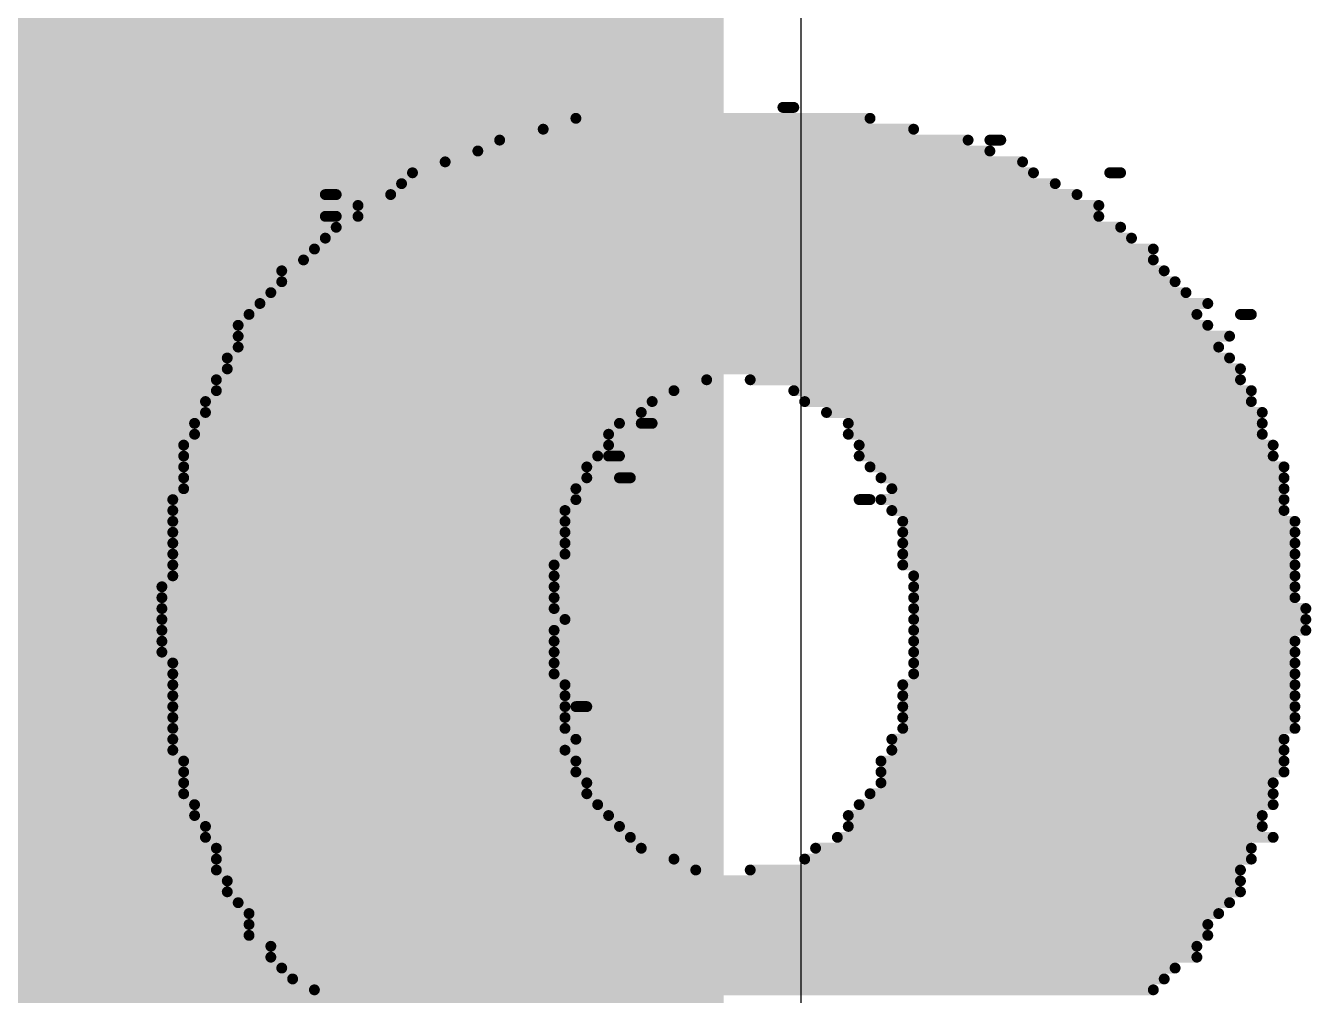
# Model space of a CAD drawing. Header units: inches. Extents: x -5 to 433, y -20 to 71.
# Drawn here: x 12.343 to 15.34, y 52.318 to 54.578 of the extents above; entities that cross this region are included whole.
import ezdxf

# ---------------------------------------------------------------- set-up
doc = ezdxf.new("R2010")
doc.units = ezdxf.units.IN
doc.layers.add('Bottom Overlay', color=54, linetype='Continuous')
doc.layers.add('Top Layer', color=1, linetype='Continuous')

msp = doc.modelspace()

# ---------------------------------------------------------------- hatches: boundary and pattern name
at = {"layer": 'Top Layer'}
msp.add_hatch(color=1, dxfattribs=at).paths.add_polyline_path([(8.89, -10.9982), (13.97, -10.9982), (13.97, 57.1754), (8.89, 57.1754)])

# ---------------------------------------------------------------- linework, layer by layer
at = {"layer": 'Bottom Overlay'}
for points in [[(14.1084, 54.3878, 0.0254, 0.0254, 0), (14.1338, 54.3878, 0.0254, 0.0254, 0)], [(13.6258, 54.3624, 0.0254, 0.0254, 0), (14.3116, 54.3624, 0.0254, 0.0254, 0)], [(13.5496, 54.337, 0.0254, 0.0254, 0), (14.4132, 54.337, 0.0254, 0.0254, 0)], [(13.448, 54.3116, 0.0254, 0.0254, 0), (14.5402, 54.3116, 0.0254, 0.0254, 0)], [(14.591, 54.3116, 0.0254, 0.0254, 0), (14.6164, 54.3116, 0.0254, 0.0254, 0)], [(13.3972, 54.2862, 0.0254, 0.0254, 0), (14.591, 54.2862, 0.0254, 0.0254, 0)], [(13.321, 54.2608, 0.0254, 0.0254, 0), (14.6672, 54.2608, 0.0254, 0.0254, 0)], [(13.2194, 54.21, 0.0254, 0.0254, 0), (14.7434, 54.21, 0.0254, 0.0254, 0)], [(13.2448, 54.2354, 0.0254, 0.0254, 0), (14.6926, 54.2354, 0.0254, 0.0254, 0)], [(14.8704, 54.2354, 0.0254, 0.0254, 0), (14.8958, 54.2354, 0.0254, 0.0254, 0)], [(13.0416, 54.1846, 0.0254, 0.0254, 0), (13.067, 54.1846, 0.0254, 0.0254, 0)], [(13.194, 54.1846, 0.0254, 0.0254, 0), (14.7942, 54.1846, 0.0254, 0.0254, 0)], [(13.1178, 54.1592, 0.0254, 0.0254, 0), (14.845, 54.1592, 0.0254, 0.0254, 0)], [(13.0416, 54.1338, 0.0254, 0.0254, 0), (13.067, 54.1338, 0.0254, 0.0254, 0)], [(13.1178, 54.1338, 0.0254, 0.0254, 0), (14.845, 54.1338, 0.0254, 0.0254, 0)], [(13.067, 54.1084, 0.0254, 0.0254, 0), (14.8958, 54.1084, 0.0254, 0.0254, 0)], [(13.0162, 54.0576, 0.0254, 0.0254, 0), (14.972, 54.0576, 0.0254, 0.0254, 0)], [(13.0416, 54.083, 0.0254, 0.0254, 0), (14.9212, 54.083, 0.0254, 0.0254, 0)], [(12.9908, 54.0322, 0.0254, 0.0254, 0), (14.972, 54.0322, 0.0254, 0.0254, 0)], [(12.94, 54.0068, 0.0254, 0.0254, 0), (14.9974, 54.0068, 0.0254, 0.0254, 0)], [(12.94, 53.9814, 0.0254, 0.0254, 0), (15.0228, 53.9814, 0.0254, 0.0254, 0)], [(12.9146, 53.956, 0.0254, 0.0254, 0), (15.0482, 53.956, 0.0254, 0.0254, 0)], [(12.8892, 53.9306, 0.0254, 0.0254, 0), (15.099, 53.9306, 0.0254, 0.0254, 0)], [(12.8384, 53.8798, 0.0254, 0.0254, 0), (15.099, 53.8798, 0.0254, 0.0254, 0)], [(12.8638, 53.9052, 0.0254, 0.0254, 0), (15.0736, 53.9052, 0.0254, 0.0254, 0)], [(15.1752, 53.9052, 0.0254, 0.0254, 0), (15.2006, 53.9052, 0.0254, 0.0254, 0)], [(12.8384, 53.8544, 0.0254, 0.0254, 0), (15.1498, 53.8544, 0.0254, 0.0254, 0)], [(12.8384, 53.829, 0.0254, 0.0254, 0), (15.1244, 53.829, 0.0254, 0.0254, 0)], [(12.813, 53.8036, 0.0254, 0.0254, 0), (15.1498, 53.8036, 0.0254, 0.0254, 0)], [(12.813, 53.7782, 0.0254, 0.0254, 0), (15.1752, 53.7782, 0.0254, 0.0254, 0)], [(12.7876, 53.7528, 0.0254, 0.0254, 0), (13.9306, 53.7528, 0.0254, 0.0254, 0)], [(12.7876, 53.7274, 0.0254, 0.0254, 0), (13.8544, 53.7274, 0.0254, 0.0254, 0)], [(14.0322, 53.7528, 0.0254, 0.0254, 0), (15.1752, 53.7528, 0.0254, 0.0254, 0)], [(14.1338, 53.7274, 0.0254, 0.0254, 0), (15.2006, 53.7274, 0.0254, 0.0254, 0)], [(12.7622, 53.702, 0.0254, 0.0254, 0), (13.8036, 53.702, 0.0254, 0.0254, 0)], [(14.1592, 53.702, 0.0254, 0.0254, 0), (15.2006, 53.702, 0.0254, 0.0254, 0)], [(12.7622, 53.6766, 0.0254, 0.0254, 0), (13.7782, 53.6766, 0.0254, 0.0254, 0)], [(14.21, 53.6766, 0.0254, 0.0254, 0), (15.226, 53.6766, 0.0254, 0.0254, 0)], [(12.7368, 53.6512, 0.0254, 0.0254, 0), (13.7274, 53.6512, 0.0254, 0.0254, 0)], [(13.7782, 53.6512, 0.0254, 0.0254, 0), (13.8036, 53.6512, 0.0254, 0.0254, 0)], [(14.2608, 53.6512, 0.0254, 0.0254, 0), (15.226, 53.6512, 0.0254, 0.0254, 0)], [(12.7368, 53.6258, 0.0254, 0.0254, 0), (13.702, 53.6258, 0.0254, 0.0254, 0)], [(14.2608, 53.6258, 0.0254, 0.0254, 0), (15.226, 53.6258, 0.0254, 0.0254, 0)], [(12.7114, 53.6004, 0.0254, 0.0254, 0), (13.702, 53.6004, 0.0254, 0.0254, 0)], [(14.2862, 53.6004, 0.0254, 0.0254, 0), (15.2514, 53.6004, 0.0254, 0.0254, 0)], [(12.7114, 53.575, 0.0254, 0.0254, 0), (13.6766, 53.575, 0.0254, 0.0254, 0)], [(12.7114, 53.5496, 0.0254, 0.0254, 0), (13.6512, 53.5496, 0.0254, 0.0254, 0)], [(13.702, 53.575, 0.0254, 0.0254, 0), (13.7274, 53.575, 0.0254, 0.0254, 0)], [(14.2862, 53.575, 0.0254, 0.0254, 0), (15.2514, 53.575, 0.0254, 0.0254, 0)], [(14.3116, 53.5496, 0.0254, 0.0254, 0), (15.2768, 53.5496, 0.0254, 0.0254, 0)], [(12.7114, 53.5242, 0.0254, 0.0254, 0), (13.6512, 53.5242, 0.0254, 0.0254, 0)], [(13.7274, 53.5242, 0.0254, 0.0254, 0), (13.7528, 53.5242, 0.0254, 0.0254, 0)], [(14.337, 53.5242, 0.0254, 0.0254, 0), (15.2768, 53.5242, 0.0254, 0.0254, 0)], [(12.7114, 53.4988, 0.0254, 0.0254, 0), (13.6258, 53.4988, 0.0254, 0.0254, 0)], [(14.3624, 53.4988, 0.0254, 0.0254, 0), (15.2768, 53.4988, 0.0254, 0.0254, 0)], [(12.686, 53.4734, 0.0254, 0.0254, 0), (13.6258, 53.4734, 0.0254, 0.0254, 0)], [(14.2862, 53.4734, 0.0254, 0.0254, 0), (14.3116, 53.4734, 0.0254, 0.0254, 0)], [(14.337, 53.4734, 0.0254, 0.0254, 0), (15.2768, 53.4734, 0.0254, 0.0254, 0)], [(12.686, 53.448, 0.0254, 0.0254, 0), (13.6004, 53.448, 0.0254, 0.0254, 0)], [(14.3624, 53.448, 0.0254, 0.0254, 0), (15.2768, 53.448, 0.0254, 0.0254, 0)], [(12.686, 53.4226, 0.0254, 0.0254, 0), (13.6004, 53.4226, 0.0254, 0.0254, 0)], [(14.3878, 53.4226, 0.0254, 0.0254, 0), (15.3022, 53.4226, 0.0254, 0.0254, 0)], [(12.686, 53.3972, 0.0254, 0.0254, 0), (13.6004, 53.3972, 0.0254, 0.0254, 0)], [(12.686, 53.3718, 0.0254, 0.0254, 0), (13.6004, 53.3718, 0.0254, 0.0254, 0)], [(14.3878, 53.3972, 0.0254, 0.0254, 0), (15.3022, 53.3972, 0.0254, 0.0254, 0)], [(14.3878, 53.3718, 0.0254, 0.0254, 0), (15.3022, 53.3718, 0.0254, 0.0254, 0)], [(12.686, 53.3464, 0.0254, 0.0254, 0), (13.6004, 53.3464, 0.0254, 0.0254, 0)], [(14.3878, 53.3464, 0.0254, 0.0254, 0), (15.3022, 53.3464, 0.0254, 0.0254, 0)], [(12.686, 53.321, 0.0254, 0.0254, 0), (13.575, 53.321, 0.0254, 0.0254, 0)], [(14.3878, 53.321, 0.0254, 0.0254, 0), (15.3022, 53.321, 0.0254, 0.0254, 0)], [(12.686, 53.2956, 0.0254, 0.0254, 0), (13.575, 53.2956, 0.0254, 0.0254, 0)], [(14.4132, 53.2956, 0.0254, 0.0254, 0), (15.3022, 53.2956, 0.0254, 0.0254, 0)], [(12.6606, 53.2702, 0.0254, 0.0254, 0), (13.575, 53.2702, 0.0254, 0.0254, 0)], [(14.4132, 53.2702, 0.0254, 0.0254, 0), (15.3022, 53.2702, 0.0254, 0.0254, 0)], [(12.6606, 53.2448, 0.0254, 0.0254, 0), (13.575, 53.2448, 0.0254, 0.0254, 0)], [(12.6606, 53.2194, 0.0254, 0.0254, 0), (13.575, 53.2194, 0.0254, 0.0254, 0)], [(14.4132, 53.2448, 0.0254, 0.0254, 0), (15.3022, 53.2448, 0.0254, 0.0254, 0)], [(14.4132, 53.2194, 0.0254, 0.0254, 0), (15.3276, 53.2194, 0.0254, 0.0254, 0)], [(12.6606, 53.194, 0.0254, 0.0254, 0), (13.6004, 53.194, 0.0254, 0.0254, 0)], [(14.4132, 53.194, 0.0254, 0.0254, 0), (15.3276, 53.194, 0.0254, 0.0254, 0)], [(12.6606, 53.1686, 0.0254, 0.0254, 0), (13.575, 53.1686, 0.0254, 0.0254, 0)], [(14.4132, 53.1686, 0.0254, 0.0254, 0), (15.3276, 53.1686, 0.0254, 0.0254, 0)], [(12.6606, 53.1432, 0.0254, 0.0254, 0), (13.575, 53.1432, 0.0254, 0.0254, 0)], [(14.4132, 53.1432, 0.0254, 0.0254, 0), (15.3022, 53.1432, 0.0254, 0.0254, 0)], [(12.6606, 53.1178, 0.0254, 0.0254, 0), (13.575, 53.1178, 0.0254, 0.0254, 0)], [(14.4132, 53.1178, 0.0254, 0.0254, 0), (15.3022, 53.1178, 0.0254, 0.0254, 0)], [(12.686, 53.0924, 0.0254, 0.0254, 0), (13.575, 53.0924, 0.0254, 0.0254, 0)], [(14.4132, 53.0924, 0.0254, 0.0254, 0), (15.3022, 53.0924, 0.0254, 0.0254, 0)], [(12.686, 53.067, 0.0254, 0.0254, 0), (13.575, 53.067, 0.0254, 0.0254, 0)], [(12.686, 53.0416, 0.0254, 0.0254, 0), (13.6004, 53.0416, 0.0254, 0.0254, 0)], [(14.3878, 53.0416, 0.0254, 0.0254, 0), (15.3022, 53.0416, 0.0254, 0.0254, 0)], [(14.4132, 53.067, 0.0254, 0.0254, 0), (15.3022, 53.067, 0.0254, 0.0254, 0)], [(12.686, 53.0162, 0.0254, 0.0254, 0), (13.6004, 53.0162, 0.0254, 0.0254, 0)], [(14.3878, 53.0162, 0.0254, 0.0254, 0), (15.3022, 53.0162, 0.0254, 0.0254, 0)], [(12.686, 52.9908, 0.0254, 0.0254, 0), (13.6004, 52.9908, 0.0254, 0.0254, 0)], [(13.6258, 52.9908, 0.0254, 0.0254, 0), (13.6512, 52.9908, 0.0254, 0.0254, 0)], [(14.3878, 52.9908, 0.0254, 0.0254, 0), (15.3022, 52.9908, 0.0254, 0.0254, 0)], [(12.686, 52.9654, 0.0254, 0.0254, 0), (13.6004, 52.9654, 0.0254, 0.0254, 0)], [(14.3878, 52.9654, 0.0254, 0.0254, 0), (15.3022, 52.9654, 0.0254, 0.0254, 0)], [(12.686, 52.94, 0.0254, 0.0254, 0), (13.6004, 52.94, 0.0254, 0.0254, 0)], [(14.3878, 52.94, 0.0254, 0.0254, 0), (15.3022, 52.94, 0.0254, 0.0254, 0)], [(12.686, 52.9146, 0.0254, 0.0254, 0), (13.6258, 52.9146, 0.0254, 0.0254, 0)], [(12.686, 52.8892, 0.0254, 0.0254, 0), (13.6004, 52.8892, 0.0254, 0.0254, 0)], [(14.3624, 52.9146, 0.0254, 0.0254, 0), (15.2768, 52.9146, 0.0254, 0.0254, 0)], [(14.3624, 52.8892, 0.0254, 0.0254, 0), (15.2768, 52.8892, 0.0254, 0.0254, 0)], [(12.7114, 52.8638, 0.0254, 0.0254, 0), (13.6258, 52.8638, 0.0254, 0.0254, 0)], [(14.337, 52.8638, 0.0254, 0.0254, 0), (15.2768, 52.8638, 0.0254, 0.0254, 0)], [(12.7114, 52.8384, 0.0254, 0.0254, 0), (13.6258, 52.8384, 0.0254, 0.0254, 0)], [(14.337, 52.8384, 0.0254, 0.0254, 0), (15.2768, 52.8384, 0.0254, 0.0254, 0)], [(12.7114, 52.813, 0.0254, 0.0254, 0), (13.6512, 52.813, 0.0254, 0.0254, 0)], [(14.337, 52.813, 0.0254, 0.0254, 0), (15.2514, 52.813, 0.0254, 0.0254, 0)], [(12.7114, 52.7876, 0.0254, 0.0254, 0), (13.6512, 52.7876, 0.0254, 0.0254, 0)], [(14.3116, 52.7876, 0.0254, 0.0254, 0), (15.2514, 52.7876, 0.0254, 0.0254, 0)], [(12.7368, 52.7622, 0.0254, 0.0254, 0), (13.6766, 52.7622, 0.0254, 0.0254, 0)], [(14.2862, 52.7622, 0.0254, 0.0254, 0), (15.2514, 52.7622, 0.0254, 0.0254, 0)], [(12.7368, 52.7368, 0.0254, 0.0254, 0), (13.702, 52.7368, 0.0254, 0.0254, 0)], [(12.7622, 52.7114, 0.0254, 0.0254, 0), (13.7274, 52.7114, 0.0254, 0.0254, 0)], [(14.2608, 52.7368, 0.0254, 0.0254, 0), (15.226, 52.7368, 0.0254, 0.0254, 0)], [(14.2608, 52.7114, 0.0254, 0.0254, 0), (15.226, 52.7114, 0.0254, 0.0254, 0)], [(12.7622, 52.686, 0.0254, 0.0254, 0), (13.7528, 52.686, 0.0254, 0.0254, 0)], [(14.2354, 52.686, 0.0254, 0.0254, 0), (15.2514, 52.686, 0.0254, 0.0254, 0)], [(12.7876, 52.6606, 0.0254, 0.0254, 0), (13.7782, 52.6606, 0.0254, 0.0254, 0)], [(14.1846, 52.6606, 0.0254, 0.0254, 0), (15.2006, 52.6606, 0.0254, 0.0254, 0)], [(12.7876, 52.6352, 0.0254, 0.0254, 0), (13.8544, 52.6352, 0.0254, 0.0254, 0)], [(14.1592, 52.6352, 0.0254, 0.0254, 0), (15.2006, 52.6352, 0.0254, 0.0254, 0)], [(12.7876, 52.6098, 0.0254, 0.0254, 0), (13.9052, 52.6098, 0.0254, 0.0254, 0)], [(14.0322, 52.6098, 0.0254, 0.0254, 0), (15.1752, 52.6098, 0.0254, 0.0254, 0)], [(12.813, 52.5844, 0.0254, 0.0254, 0), (15.1752, 52.5844, 0.0254, 0.0254, 0)], [(12.813, 52.559, 0.0254, 0.0254, 0), (15.1752, 52.559, 0.0254, 0.0254, 0)], [(12.8384, 52.5336, 0.0254, 0.0254, 0), (15.1498, 52.5336, 0.0254, 0.0254, 0)], [(12.8638, 52.5082, 0.0254, 0.0254, 0), (15.1244, 52.5082, 0.0254, 0.0254, 0)], [(12.8638, 52.4828, 0.0254, 0.0254, 0), (15.099, 52.4828, 0.0254, 0.0254, 0)], [(12.8638, 52.4574, 0.0254, 0.0254, 0), (15.099, 52.4574, 0.0254, 0.0254, 0)], [(12.9146, 52.432, 0.0254, 0.0254, 0), (15.0736, 52.432, 0.0254, 0.0254, 0)], [(12.9146, 52.4066, 0.0254, 0.0254, 0), (15.0736, 52.4066, 0.0254, 0.0254, 0)], [(12.94, 52.3812, 0.0254, 0.0254, 0), (15.0228, 52.3812, 0.0254, 0.0254, 0)], [(12.9654, 52.3558, 0.0254, 0.0254, 0), (14.9974, 52.3558, 0.0254, 0.0254, 0)], [(13.0162, 52.3304, 0.0254, 0.0254, 0), (14.972, 52.3304, 0.0254, 0.0254, 0)]]:
    msp.add_lwpolyline(points, format="xyseb", dxfattribs=at)
for points in [[(14.1021, 54.3878, 0.0127, 0.0127, 1), (14.1148, 54.3878, 0.0127, 0.0127, 1)], [(14.1275, 54.3878, 0.0127, 0.0127, 1), (14.1402, 54.3878, 0.0127, 0.0127, 1)], [(13.6195, 54.3624, 0.0127, 0.0127, 1), (13.6322, 54.3624, 0.0127, 0.0127, 1)], [(14.3053, 54.3624, 0.0127, 0.0127, 1), (14.318, 54.3624, 0.0127, 0.0127, 1)], [(13.5433, 54.337, 0.0127, 0.0127, 1), (13.556, 54.337, 0.0127, 0.0127, 1)], [(14.4069, 54.337, 0.0127, 0.0127, 1), (14.4196, 54.337, 0.0127, 0.0127, 1)], [(13.4417, 54.3116, 0.0127, 0.0127, 1), (13.4544, 54.3116, 0.0127, 0.0127, 1)], [(14.5339, 54.3116, 0.0127, 0.0127, 1), (14.5466, 54.3116, 0.0127, 0.0127, 1)], [(14.5847, 54.3116, 0.0127, 0.0127, 1), (14.5974, 54.3116, 0.0127, 0.0127, 1)], [(14.6101, 54.3116, 0.0127, 0.0127, 1), (14.6228, 54.3116, 0.0127, 0.0127, 1)], [(13.3909, 54.2862, 0.0127, 0.0127, 1), (13.4036, 54.2862, 0.0127, 0.0127, 1)], [(14.5847, 54.2862, 0.0127, 0.0127, 1), (14.5974, 54.2862, 0.0127, 0.0127, 1)], [(13.3147, 54.2608, 0.0127, 0.0127, 1), (13.3274, 54.2608, 0.0127, 0.0127, 1)], [(14.6609, 54.2608, 0.0127, 0.0127, 1), (14.6736, 54.2608, 0.0127, 0.0127, 1)], [(13.2131, 54.21, 0.0127, 0.0127, 1), (13.2258, 54.21, 0.0127, 0.0127, 1)], [(13.2385, 54.2354, 0.0127, 0.0127, 1), (13.2512, 54.2354, 0.0127, 0.0127, 1)], [(14.6863, 54.2354, 0.0127, 0.0127, 1), (14.699, 54.2354, 0.0127, 0.0127, 1)], [(14.7371, 54.21, 0.0127, 0.0127, 1), (14.7498, 54.21, 0.0127, 0.0127, 1)], [(14.8641, 54.2354, 0.0127, 0.0127, 1), (14.8768, 54.2354, 0.0127, 0.0127, 1)], [(14.8895, 54.2354, 0.0127, 0.0127, 1), (14.9022, 54.2354, 0.0127, 0.0127, 1)], [(13.0353, 54.1846, 0.0127, 0.0127, 1), (13.048, 54.1846, 0.0127, 0.0127, 1)], [(13.0607, 54.1846, 0.0127, 0.0127, 1), (13.0734, 54.1846, 0.0127, 0.0127, 1)], [(13.1877, 54.1846, 0.0127, 0.0127, 1), (13.2004, 54.1846, 0.0127, 0.0127, 1)], [(14.7879, 54.1846, 0.0127, 0.0127, 1), (14.8006, 54.1846, 0.0127, 0.0127, 1)], [(13.1115, 54.1592, 0.0127, 0.0127, 1), (13.1242, 54.1592, 0.0127, 0.0127, 1)], [(14.8387, 54.1592, 0.0127, 0.0127, 1), (14.8514, 54.1592, 0.0127, 0.0127, 1)], [(13.0353, 54.1338, 0.0127, 0.0127, 1), (13.048, 54.1338, 0.0127, 0.0127, 1)], [(13.0607, 54.1338, 0.0127, 0.0127, 1), (13.0734, 54.1338, 0.0127, 0.0127, 1)], [(13.1115, 54.1338, 0.0127, 0.0127, 1), (13.1242, 54.1338, 0.0127, 0.0127, 1)], [(14.8387, 54.1338, 0.0127, 0.0127, 1), (14.8514, 54.1338, 0.0127, 0.0127, 1)], [(13.0607, 54.1084, 0.0127, 0.0127, 1), (13.0734, 54.1084, 0.0127, 0.0127, 1)], [(14.8895, 54.1084, 0.0127, 0.0127, 1), (14.9022, 54.1084, 0.0127, 0.0127, 1)], [(13.0099, 54.0576, 0.0127, 0.0127, 1), (13.0226, 54.0576, 0.0127, 0.0127, 1)], [(13.0353, 54.083, 0.0127, 0.0127, 1), (13.048, 54.083, 0.0127, 0.0127, 1)], [(14.9149, 54.083, 0.0127, 0.0127, 1), (14.9276, 54.083, 0.0127, 0.0127, 1)], [(14.9657, 54.0576, 0.0127, 0.0127, 1), (14.9784, 54.0576, 0.0127, 0.0127, 1)], [(12.9845, 54.0322, 0.0127, 0.0127, 1), (12.9972, 54.0322, 0.0127, 0.0127, 1)], [(14.9657, 54.0322, 0.0127, 0.0127, 1), (14.9784, 54.0322, 0.0127, 0.0127, 1)], [(12.9337, 54.0068, 0.0127, 0.0127, 1), (12.9464, 54.0068, 0.0127, 0.0127, 1)], [(14.9911, 54.0068, 0.0127, 0.0127, 1), (15.0038, 54.0068, 0.0127, 0.0127, 1)], [(12.9337, 53.9814, 0.0127, 0.0127, 1), (12.9464, 53.9814, 0.0127, 0.0127, 1)], [(15.0165, 53.9814, 0.0127, 0.0127, 1), (15.0292, 53.9814, 0.0127, 0.0127, 1)], [(12.9083, 53.956, 0.0127, 0.0127, 1), (12.921, 53.956, 0.0127, 0.0127, 1)], [(15.0419, 53.956, 0.0127, 0.0127, 1), (15.0546, 53.956, 0.0127, 0.0127, 1)], [(12.8829, 53.9306, 0.0127, 0.0127, 1), (12.8956, 53.9306, 0.0127, 0.0127, 1)], [(15.0927, 53.9306, 0.0127, 0.0127, 1), (15.1054, 53.9306, 0.0127, 0.0127, 1)], [(12.8321, 53.8798, 0.0127, 0.0127, 1), (12.8448, 53.8798, 0.0127, 0.0127, 1)], [(12.8575, 53.9052, 0.0127, 0.0127, 1), (12.8702, 53.9052, 0.0127, 0.0127, 1)], [(15.0673, 53.9052, 0.0127, 0.0127, 1), (15.08, 53.9052, 0.0127, 0.0127, 1)], [(15.0927, 53.8798, 0.0127, 0.0127, 1), (15.1054, 53.8798, 0.0127, 0.0127, 1)], [(15.1689, 53.9052, 0.0127, 0.0127, 1), (15.1816, 53.9052, 0.0127, 0.0127, 1)], [(15.1943, 53.9052, 0.0127, 0.0127, 1), (15.207, 53.9052, 0.0127, 0.0127, 1)], [(12.8321, 53.8544, 0.0127, 0.0127, 1), (12.8448, 53.8544, 0.0127, 0.0127, 1)], [(15.1435, 53.8544, 0.0127, 0.0127, 1), (15.1562, 53.8544, 0.0127, 0.0127, 1)], [(12.8321, 53.829, 0.0127, 0.0127, 1), (12.8448, 53.829, 0.0127, 0.0127, 1)], [(15.1181, 53.829, 0.0127, 0.0127, 1), (15.1308, 53.829, 0.0127, 0.0127, 1)], [(12.8067, 53.8036, 0.0127, 0.0127, 1), (12.8194, 53.8036, 0.0127, 0.0127, 1)], [(15.1435, 53.8036, 0.0127, 0.0127, 1), (15.1562, 53.8036, 0.0127, 0.0127, 1)], [(12.8067, 53.7782, 0.0127, 0.0127, 1), (12.8194, 53.7782, 0.0127, 0.0127, 1)], [(15.1689, 53.7782, 0.0127, 0.0127, 1), (15.1816, 53.7782, 0.0127, 0.0127, 1)], [(12.7813, 53.7528, 0.0127, 0.0127, 1), (12.794, 53.7528, 0.0127, 0.0127, 1)], [(12.7813, 53.7274, 0.0127, 0.0127, 1), (12.794, 53.7274, 0.0127, 0.0127, 1)], [(13.8481, 53.7274, 0.0127, 0.0127, 1), (13.8608, 53.7274, 0.0127, 0.0127, 1)], [(13.9243, 53.7528, 0.0127, 0.0127, 1), (13.937, 53.7528, 0.0127, 0.0127, 1)], [(14.0259, 53.7528, 0.0127, 0.0127, 1), (14.0386, 53.7528, 0.0127, 0.0127, 1)], [(14.1275, 53.7274, 0.0127, 0.0127, 1), (14.1402, 53.7274, 0.0127, 0.0127, 1)], [(15.1689, 53.7528, 0.0127, 0.0127, 1), (15.1816, 53.7528, 0.0127, 0.0127, 1)], [(15.1943, 53.7274, 0.0127, 0.0127, 1), (15.207, 53.7274, 0.0127, 0.0127, 1)], [(12.7559, 53.702, 0.0127, 0.0127, 1), (12.7686, 53.702, 0.0127, 0.0127, 1)], [(13.7973, 53.702, 0.0127, 0.0127, 1), (13.81, 53.702, 0.0127, 0.0127, 1)], [(14.1529, 53.702, 0.0127, 0.0127, 1), (14.1656, 53.702, 0.0127, 0.0127, 1)], [(15.1943, 53.702, 0.0127, 0.0127, 1), (15.207, 53.702, 0.0127, 0.0127, 1)], [(12.7559, 53.6766, 0.0127, 0.0127, 1), (12.7686, 53.6766, 0.0127, 0.0127, 1)], [(13.7719, 53.6766, 0.0127, 0.0127, 1), (13.7846, 53.6766, 0.0127, 0.0127, 1)], [(14.2037, 53.6766, 0.0127, 0.0127, 1), (14.2164, 53.6766, 0.0127, 0.0127, 1)], [(15.2197, 53.6766, 0.0127, 0.0127, 1), (15.2324, 53.6766, 0.0127, 0.0127, 1)], [(12.7305, 53.6512, 0.0127, 0.0127, 1), (12.7432, 53.6512, 0.0127, 0.0127, 1)], [(13.7211, 53.6512, 0.0127, 0.0127, 1), (13.7338, 53.6512, 0.0127, 0.0127, 1)], [(13.7719, 53.6512, 0.0127, 0.0127, 1), (13.7846, 53.6512, 0.0127, 0.0127, 1)], [(13.7973, 53.6512, 0.0127, 0.0127, 1), (13.81, 53.6512, 0.0127, 0.0127, 1)], [(14.2545, 53.6512, 0.0127, 0.0127, 1), (14.2672, 53.6512, 0.0127, 0.0127, 1)], [(15.2197, 53.6512, 0.0127, 0.0127, 1), (15.2324, 53.6512, 0.0127, 0.0127, 1)], [(12.7305, 53.6258, 0.0127, 0.0127, 1), (12.7432, 53.6258, 0.0127, 0.0127, 1)], [(13.6957, 53.6258, 0.0127, 0.0127, 1), (13.7084, 53.6258, 0.0127, 0.0127, 1)], [(14.2545, 53.6258, 0.0127, 0.0127, 1), (14.2672, 53.6258, 0.0127, 0.0127, 1)], [(15.2197, 53.6258, 0.0127, 0.0127, 1), (15.2324, 53.6258, 0.0127, 0.0127, 1)], [(12.7051, 53.6004, 0.0127, 0.0127, 1), (12.7178, 53.6004, 0.0127, 0.0127, 1)], [(13.6957, 53.6004, 0.0127, 0.0127, 1), (13.7084, 53.6004, 0.0127, 0.0127, 1)], [(14.2799, 53.6004, 0.0127, 0.0127, 1), (14.2926, 53.6004, 0.0127, 0.0127, 1)], [(15.2451, 53.6004, 0.0127, 0.0127, 1), (15.2578, 53.6004, 0.0127, 0.0127, 1)], [(12.7051, 53.575, 0.0127, 0.0127, 1), (12.7178, 53.575, 0.0127, 0.0127, 1)], [(12.7051, 53.5496, 0.0127, 0.0127, 1), (12.7178, 53.5496, 0.0127, 0.0127, 1)], [(13.6449, 53.5496, 0.0127, 0.0127, 1), (13.6576, 53.5496, 0.0127, 0.0127, 1)], [(13.6703, 53.575, 0.0127, 0.0127, 1), (13.683, 53.575, 0.0127, 0.0127, 1)], [(13.6957, 53.575, 0.0127, 0.0127, 1), (13.7084, 53.575, 0.0127, 0.0127, 1)], [(13.7211, 53.575, 0.0127, 0.0127, 1), (13.7338, 53.575, 0.0127, 0.0127, 1)], [(14.2799, 53.575, 0.0127, 0.0127, 1), (14.2926, 53.575, 0.0127, 0.0127, 1)], [(14.3053, 53.5496, 0.0127, 0.0127, 1), (14.318, 53.5496, 0.0127, 0.0127, 1)], [(15.2451, 53.575, 0.0127, 0.0127, 1), (15.2578, 53.575, 0.0127, 0.0127, 1)], [(15.2705, 53.5496, 0.0127, 0.0127, 1), (15.2832, 53.5496, 0.0127, 0.0127, 1)], [(12.7051, 53.5242, 0.0127, 0.0127, 1), (12.7178, 53.5242, 0.0127, 0.0127, 1)], [(13.6449, 53.5242, 0.0127, 0.0127, 1), (13.6576, 53.5242, 0.0127, 0.0127, 1)], [(13.7211, 53.5242, 0.0127, 0.0127, 1), (13.7338, 53.5242, 0.0127, 0.0127, 1)], [(13.7465, 53.5242, 0.0127, 0.0127, 1), (13.7592, 53.5242, 0.0127, 0.0127, 1)], [(14.3307, 53.5242, 0.0127, 0.0127, 1), (14.3434, 53.5242, 0.0127, 0.0127, 1)], [(15.2705, 53.5242, 0.0127, 0.0127, 1), (15.2832, 53.5242, 0.0127, 0.0127, 1)], [(12.7051, 53.4988, 0.0127, 0.0127, 1), (12.7178, 53.4988, 0.0127, 0.0127, 1)], [(13.6195, 53.4988, 0.0127, 0.0127, 1), (13.6322, 53.4988, 0.0127, 0.0127, 1)], [(14.3561, 53.4988, 0.0127, 0.0127, 1), (14.3688, 53.4988, 0.0127, 0.0127, 1)], [(15.2705, 53.4988, 0.0127, 0.0127, 1), (15.2832, 53.4988, 0.0127, 0.0127, 1)], [(12.6797, 53.4734, 0.0127, 0.0127, 1), (12.6924, 53.4734, 0.0127, 0.0127, 1)], [(13.6195, 53.4734, 0.0127, 0.0127, 1), (13.6322, 53.4734, 0.0127, 0.0127, 1)], [(14.2799, 53.4734, 0.0127, 0.0127, 1), (14.2926, 53.4734, 0.0127, 0.0127, 1)], [(14.3053, 53.4734, 0.0127, 0.0127, 1), (14.318, 53.4734, 0.0127, 0.0127, 1)], [(14.3307, 53.4734, 0.0127, 0.0127, 1), (14.3434, 53.4734, 0.0127, 0.0127, 1)], [(15.2705, 53.4734, 0.0127, 0.0127, 1), (15.2832, 53.4734, 0.0127, 0.0127, 1)], [(12.6797, 53.448, 0.0127, 0.0127, 1), (12.6924, 53.448, 0.0127, 0.0127, 1)], [(13.5941, 53.448, 0.0127, 0.0127, 1), (13.6068, 53.448, 0.0127, 0.0127, 1)], [(14.3561, 53.448, 0.0127, 0.0127, 1), (14.3688, 53.448, 0.0127, 0.0127, 1)], [(15.2705, 53.448, 0.0127, 0.0127, 1), (15.2832, 53.448, 0.0127, 0.0127, 1)], [(12.6797, 53.4226, 0.0127, 0.0127, 1), (12.6924, 53.4226, 0.0127, 0.0127, 1)], [(13.5941, 53.4226, 0.0127, 0.0127, 1), (13.6068, 53.4226, 0.0127, 0.0127, 1)], [(14.3815, 53.4226, 0.0127, 0.0127, 1), (14.3942, 53.4226, 0.0127, 0.0127, 1)], [(15.2959, 53.4226, 0.0127, 0.0127, 1), (15.3086, 53.4226, 0.0127, 0.0127, 1)], [(12.6797, 53.3972, 0.0127, 0.0127, 1), (12.6924, 53.3972, 0.0127, 0.0127, 1)], [(12.6797, 53.3718, 0.0127, 0.0127, 1), (12.6924, 53.3718, 0.0127, 0.0127, 1)], [(13.5941, 53.3972, 0.0127, 0.0127, 1), (13.6068, 53.3972, 0.0127, 0.0127, 1)], [(13.5941, 53.3718, 0.0127, 0.0127, 1), (13.6068, 53.3718, 0.0127, 0.0127, 1)], [(14.3815, 53.3972, 0.0127, 0.0127, 1), (14.3942, 53.3972, 0.0127, 0.0127, 1)], [(14.3815, 53.3718, 0.0127, 0.0127, 1), (14.3942, 53.3718, 0.0127, 0.0127, 1)], [(15.2959, 53.3972, 0.0127, 0.0127, 1), (15.3086, 53.3972, 0.0127, 0.0127, 1)], [(15.2959, 53.3718, 0.0127, 0.0127, 1), (15.3086, 53.3718, 0.0127, 0.0127, 1)], [(12.6797, 53.3464, 0.0127, 0.0127, 1), (12.6924, 53.3464, 0.0127, 0.0127, 1)], [(13.5941, 53.3464, 0.0127, 0.0127, 1), (13.6068, 53.3464, 0.0127, 0.0127, 1)], [(14.3815, 53.3464, 0.0127, 0.0127, 1), (14.3942, 53.3464, 0.0127, 0.0127, 1)], [(15.2959, 53.3464, 0.0127, 0.0127, 1), (15.3086, 53.3464, 0.0127, 0.0127, 1)], [(12.6797, 53.321, 0.0127, 0.0127, 1), (12.6924, 53.321, 0.0127, 0.0127, 1)], [(13.5687, 53.321, 0.0127, 0.0127, 1), (13.5814, 53.321, 0.0127, 0.0127, 1)], [(14.3815, 53.321, 0.0127, 0.0127, 1), (14.3942, 53.321, 0.0127, 0.0127, 1)], [(15.2959, 53.321, 0.0127, 0.0127, 1), (15.3086, 53.321, 0.0127, 0.0127, 1)], [(12.6797, 53.2956, 0.0127, 0.0127, 1), (12.6924, 53.2956, 0.0127, 0.0127, 1)], [(13.5687, 53.2956, 0.0127, 0.0127, 1), (13.5814, 53.2956, 0.0127, 0.0127, 1)], [(14.4069, 53.2956, 0.0127, 0.0127, 1), (14.4196, 53.2956, 0.0127, 0.0127, 1)], [(15.2959, 53.2956, 0.0127, 0.0127, 1), (15.3086, 53.2956, 0.0127, 0.0127, 1)], [(12.6543, 53.2702, 0.0127, 0.0127, 1), (12.667, 53.2702, 0.0127, 0.0127, 1)], [(13.5687, 53.2702, 0.0127, 0.0127, 1), (13.5814, 53.2702, 0.0127, 0.0127, 1)], [(14.4069, 53.2702, 0.0127, 0.0127, 1), (14.4196, 53.2702, 0.0127, 0.0127, 1)], [(15.2959, 53.2702, 0.0127, 0.0127, 1), (15.3086, 53.2702, 0.0127, 0.0127, 1)], [(12.6543, 53.2448, 0.0127, 0.0127, 1), (12.667, 53.2448, 0.0127, 0.0127, 1)], [(12.6543, 53.2194, 0.0127, 0.0127, 1), (12.667, 53.2194, 0.0127, 0.0127, 1)], [(13.5687, 53.2448, 0.0127, 0.0127, 1), (13.5814, 53.2448, 0.0127, 0.0127, 1)], [(13.5687, 53.2194, 0.0127, 0.0127, 1), (13.5814, 53.2194, 0.0127, 0.0127, 1)], [(14.4069, 53.2448, 0.0127, 0.0127, 1), (14.4196, 53.2448, 0.0127, 0.0127, 1)], [(14.4069, 53.2194, 0.0127, 0.0127, 1), (14.4196, 53.2194, 0.0127, 0.0127, 1)], [(15.2959, 53.2448, 0.0127, 0.0127, 1), (15.3086, 53.2448, 0.0127, 0.0127, 1)], [(15.3213, 53.2194, 0.0127, 0.0127, 1), (15.334, 53.2194, 0.0127, 0.0127, 1)], [(12.6543, 53.194, 0.0127, 0.0127, 1), (12.667, 53.194, 0.0127, 0.0127, 1)], [(13.5941, 53.194, 0.0127, 0.0127, 1), (13.6068, 53.194, 0.0127, 0.0127, 1)], [(14.4069, 53.194, 0.0127, 0.0127, 1), (14.4196, 53.194, 0.0127, 0.0127, 1)], [(15.3213, 53.194, 0.0127, 0.0127, 1), (15.334, 53.194, 0.0127, 0.0127, 1)], [(12.6543, 53.1686, 0.0127, 0.0127, 1), (12.667, 53.1686, 0.0127, 0.0127, 1)], [(13.5687, 53.1686, 0.0127, 0.0127, 1), (13.5814, 53.1686, 0.0127, 0.0127, 1)], [(14.4069, 53.1686, 0.0127, 0.0127, 1), (14.4196, 53.1686, 0.0127, 0.0127, 1)], [(15.3213, 53.1686, 0.0127, 0.0127, 1), (15.334, 53.1686, 0.0127, 0.0127, 1)], [(12.6543, 53.1432, 0.0127, 0.0127, 1), (12.667, 53.1432, 0.0127, 0.0127, 1)], [(13.5687, 53.1432, 0.0127, 0.0127, 1), (13.5814, 53.1432, 0.0127, 0.0127, 1)], [(14.4069, 53.1432, 0.0127, 0.0127, 1), (14.4196, 53.1432, 0.0127, 0.0127, 1)], [(15.2959, 53.1432, 0.0127, 0.0127, 1), (15.3086, 53.1432, 0.0127, 0.0127, 1)], [(12.6543, 53.1178, 0.0127, 0.0127, 1), (12.667, 53.1178, 0.0127, 0.0127, 1)], [(13.5687, 53.1178, 0.0127, 0.0127, 1), (13.5814, 53.1178, 0.0127, 0.0127, 1)], [(14.4069, 53.1178, 0.0127, 0.0127, 1), (14.4196, 53.1178, 0.0127, 0.0127, 1)], [(15.2959, 53.1178, 0.0127, 0.0127, 1), (15.3086, 53.1178, 0.0127, 0.0127, 1)], [(12.6797, 53.0924, 0.0127, 0.0127, 1), (12.6924, 53.0924, 0.0127, 0.0127, 1)], [(13.5687, 53.0924, 0.0127, 0.0127, 1), (13.5814, 53.0924, 0.0127, 0.0127, 1)], [(14.4069, 53.0924, 0.0127, 0.0127, 1), (14.4196, 53.0924, 0.0127, 0.0127, 1)], [(15.2959, 53.0924, 0.0127, 0.0127, 1), (15.3086, 53.0924, 0.0127, 0.0127, 1)], [(12.6797, 53.067, 0.0127, 0.0127, 1), (12.6924, 53.067, 0.0127, 0.0127, 1)], [(12.6797, 53.0416, 0.0127, 0.0127, 1), (12.6924, 53.0416, 0.0127, 0.0127, 1)], [(13.5687, 53.067, 0.0127, 0.0127, 1), (13.5814, 53.067, 0.0127, 0.0127, 1)], [(13.5941, 53.0416, 0.0127, 0.0127, 1), (13.6068, 53.0416, 0.0127, 0.0127, 1)], [(14.3815, 53.0416, 0.0127, 0.0127, 1), (14.3942, 53.0416, 0.0127, 0.0127, 1)], [(14.4069, 53.067, 0.0127, 0.0127, 1), (14.4196, 53.067, 0.0127, 0.0127, 1)], [(15.2959, 53.067, 0.0127, 0.0127, 1), (15.3086, 53.067, 0.0127, 0.0127, 1)], [(15.2959, 53.0416, 0.0127, 0.0127, 1), (15.3086, 53.0416, 0.0127, 0.0127, 1)], [(12.6797, 53.0162, 0.0127, 0.0127, 1), (12.6924, 53.0162, 0.0127, 0.0127, 1)], [(13.5941, 53.0162, 0.0127, 0.0127, 1), (13.6068, 53.0162, 0.0127, 0.0127, 1)], [(14.3815, 53.0162, 0.0127, 0.0127, 1), (14.3942, 53.0162, 0.0127, 0.0127, 1)], [(15.2959, 53.0162, 0.0127, 0.0127, 1), (15.3086, 53.0162, 0.0127, 0.0127, 1)], [(12.6797, 52.9908, 0.0127, 0.0127, 1), (12.6924, 52.9908, 0.0127, 0.0127, 1)], [(13.5941, 52.9908, 0.0127, 0.0127, 1), (13.6068, 52.9908, 0.0127, 0.0127, 1)], [(13.6195, 52.9908, 0.0127, 0.0127, 1), (13.6322, 52.9908, 0.0127, 0.0127, 1)], [(13.6449, 52.9908, 0.0127, 0.0127, 1), (13.6576, 52.9908, 0.0127, 0.0127, 1)], [(14.3815, 52.9908, 0.0127, 0.0127, 1), (14.3942, 52.9908, 0.0127, 0.0127, 1)], [(15.2959, 52.9908, 0.0127, 0.0127, 1), (15.3086, 52.9908, 0.0127, 0.0127, 1)], [(12.6797, 52.9654, 0.0127, 0.0127, 1), (12.6924, 52.9654, 0.0127, 0.0127, 1)], [(13.5941, 52.9654, 0.0127, 0.0127, 1), (13.6068, 52.9654, 0.0127, 0.0127, 1)], [(14.3815, 52.9654, 0.0127, 0.0127, 1), (14.3942, 52.9654, 0.0127, 0.0127, 1)], [(15.2959, 52.9654, 0.0127, 0.0127, 1), (15.3086, 52.9654, 0.0127, 0.0127, 1)], [(12.6797, 52.94, 0.0127, 0.0127, 1), (12.6924, 52.94, 0.0127, 0.0127, 1)], [(13.5941, 52.94, 0.0127, 0.0127, 1), (13.6068, 52.94, 0.0127, 0.0127, 1)], [(14.3815, 52.94, 0.0127, 0.0127, 1), (14.3942, 52.94, 0.0127, 0.0127, 1)], [(15.2959, 52.94, 0.0127, 0.0127, 1), (15.3086, 52.94, 0.0127, 0.0127, 1)], [(12.6797, 52.9146, 0.0127, 0.0127, 1), (12.6924, 52.9146, 0.0127, 0.0127, 1)], [(12.6797, 52.8892, 0.0127, 0.0127, 1), (12.6924, 52.8892, 0.0127, 0.0127, 1)], [(13.5941, 52.8892, 0.0127, 0.0127, 1), (13.6068, 52.8892, 0.0127, 0.0127, 1)], [(13.6195, 52.9146, 0.0127, 0.0127, 1), (13.6322, 52.9146, 0.0127, 0.0127, 1)], [(14.3561, 52.9146, 0.0127, 0.0127, 1), (14.3688, 52.9146, 0.0127, 0.0127, 1)], [(14.3561, 52.8892, 0.0127, 0.0127, 1), (14.3688, 52.8892, 0.0127, 0.0127, 1)], [(15.2705, 52.9146, 0.0127, 0.0127, 1), (15.2832, 52.9146, 0.0127, 0.0127, 1)], [(15.2705, 52.8892, 0.0127, 0.0127, 1), (15.2832, 52.8892, 0.0127, 0.0127, 1)], [(12.7051, 52.8638, 0.0127, 0.0127, 1), (12.7178, 52.8638, 0.0127, 0.0127, 1)], [(13.6195, 52.8638, 0.0127, 0.0127, 1), (13.6322, 52.8638, 0.0127, 0.0127, 1)], [(14.3307, 52.8638, 0.0127, 0.0127, 1), (14.3434, 52.8638, 0.0127, 0.0127, 1)], [(15.2705, 52.8638, 0.0127, 0.0127, 1), (15.2832, 52.8638, 0.0127, 0.0127, 1)], [(12.7051, 52.8384, 0.0127, 0.0127, 1), (12.7178, 52.8384, 0.0127, 0.0127, 1)], [(13.6195, 52.8384, 0.0127, 0.0127, 1), (13.6322, 52.8384, 0.0127, 0.0127, 1)], [(14.3307, 52.8384, 0.0127, 0.0127, 1), (14.3434, 52.8384, 0.0127, 0.0127, 1)], [(15.2705, 52.8384, 0.0127, 0.0127, 1), (15.2832, 52.8384, 0.0127, 0.0127, 1)], [(12.7051, 52.813, 0.0127, 0.0127, 1), (12.7178, 52.813, 0.0127, 0.0127, 1)], [(13.6449, 52.813, 0.0127, 0.0127, 1), (13.6576, 52.813, 0.0127, 0.0127, 1)], [(14.3307, 52.813, 0.0127, 0.0127, 1), (14.3434, 52.813, 0.0127, 0.0127, 1)], [(15.2451, 52.813, 0.0127, 0.0127, 1), (15.2578, 52.813, 0.0127, 0.0127, 1)], [(12.7051, 52.7876, 0.0127, 0.0127, 1), (12.7178, 52.7876, 0.0127, 0.0127, 1)], [(13.6449, 52.7876, 0.0127, 0.0127, 1), (13.6576, 52.7876, 0.0127, 0.0127, 1)], [(14.3053, 52.7876, 0.0127, 0.0127, 1), (14.318, 52.7876, 0.0127, 0.0127, 1)], [(15.2451, 52.7876, 0.0127, 0.0127, 1), (15.2578, 52.7876, 0.0127, 0.0127, 1)], [(12.7305, 52.7622, 0.0127, 0.0127, 1), (12.7432, 52.7622, 0.0127, 0.0127, 1)], [(13.6703, 52.7622, 0.0127, 0.0127, 1), (13.683, 52.7622, 0.0127, 0.0127, 1)], [(14.2799, 52.7622, 0.0127, 0.0127, 1), (14.2926, 52.7622, 0.0127, 0.0127, 1)], [(15.2451, 52.7622, 0.0127, 0.0127, 1), (15.2578, 52.7622, 0.0127, 0.0127, 1)], [(12.7305, 52.7368, 0.0127, 0.0127, 1), (12.7432, 52.7368, 0.0127, 0.0127, 1)], [(12.7559, 52.7114, 0.0127, 0.0127, 1), (12.7686, 52.7114, 0.0127, 0.0127, 1)], [(13.6957, 52.7368, 0.0127, 0.0127, 1), (13.7084, 52.7368, 0.0127, 0.0127, 1)], [(13.7211, 52.7114, 0.0127, 0.0127, 1), (13.7338, 52.7114, 0.0127, 0.0127, 1)], [(14.2545, 52.7368, 0.0127, 0.0127, 1), (14.2672, 52.7368, 0.0127, 0.0127, 1)], [(14.2545, 52.7114, 0.0127, 0.0127, 1), (14.2672, 52.7114, 0.0127, 0.0127, 1)], [(15.2197, 52.7368, 0.0127, 0.0127, 1), (15.2324, 52.7368, 0.0127, 0.0127, 1)], [(15.2197, 52.7114, 0.0127, 0.0127, 1), (15.2324, 52.7114, 0.0127, 0.0127, 1)], [(12.7559, 52.686, 0.0127, 0.0127, 1), (12.7686, 52.686, 0.0127, 0.0127, 1)], [(13.7465, 52.686, 0.0127, 0.0127, 1), (13.7592, 52.686, 0.0127, 0.0127, 1)], [(14.2291, 52.686, 0.0127, 0.0127, 1), (14.2418, 52.686, 0.0127, 0.0127, 1)], [(15.2451, 52.686, 0.0127, 0.0127, 1), (15.2578, 52.686, 0.0127, 0.0127, 1)], [(12.7813, 52.6606, 0.0127, 0.0127, 1), (12.794, 52.6606, 0.0127, 0.0127, 1)], [(13.7719, 52.6606, 0.0127, 0.0127, 1), (13.7846, 52.6606, 0.0127, 0.0127, 1)], [(14.1783, 52.6606, 0.0127, 0.0127, 1), (14.191, 52.6606, 0.0127, 0.0127, 1)], [(15.1943, 52.6606, 0.0127, 0.0127, 1), (15.207, 52.6606, 0.0127, 0.0127, 1)], [(12.7813, 52.6352, 0.0127, 0.0127, 1), (12.794, 52.6352, 0.0127, 0.0127, 1)], [(13.8481, 52.6352, 0.0127, 0.0127, 1), (13.8608, 52.6352, 0.0127, 0.0127, 1)], [(14.1529, 52.6352, 0.0127, 0.0127, 1), (14.1656, 52.6352, 0.0127, 0.0127, 1)], [(15.1943, 52.6352, 0.0127, 0.0127, 1), (15.207, 52.6352, 0.0127, 0.0127, 1)], [(12.7813, 52.6098, 0.0127, 0.0127, 1), (12.794, 52.6098, 0.0127, 0.0127, 1)], [(13.8989, 52.6098, 0.0127, 0.0127, 1), (13.9116, 52.6098, 0.0127, 0.0127, 1)], [(14.0259, 52.6098, 0.0127, 0.0127, 1), (14.0386, 52.6098, 0.0127, 0.0127, 1)], [(15.1689, 52.6098, 0.0127, 0.0127, 1), (15.1816, 52.6098, 0.0127, 0.0127, 1)], [(12.8067, 52.5844, 0.0127, 0.0127, 1), (12.8194, 52.5844, 0.0127, 0.0127, 1)], [(12.8067, 52.559, 0.0127, 0.0127, 1), (12.8194, 52.559, 0.0127, 0.0127, 1)], [(15.1689, 52.5844, 0.0127, 0.0127, 1), (15.1816, 52.5844, 0.0127, 0.0127, 1)], [(15.1689, 52.559, 0.0127, 0.0127, 1), (15.1816, 52.559, 0.0127, 0.0127, 1)], [(12.8321, 52.5336, 0.0127, 0.0127, 1), (12.8448, 52.5336, 0.0127, 0.0127, 1)], [(15.1435, 52.5336, 0.0127, 0.0127, 1), (15.1562, 52.5336, 0.0127, 0.0127, 1)], [(12.8575, 52.5082, 0.0127, 0.0127, 1), (12.8702, 52.5082, 0.0127, 0.0127, 1)], [(15.1181, 52.5082, 0.0127, 0.0127, 1), (15.1308, 52.5082, 0.0127, 0.0127, 1)], [(12.8575, 52.4828, 0.0127, 0.0127, 1), (12.8702, 52.4828, 0.0127, 0.0127, 1)], [(15.0927, 52.4828, 0.0127, 0.0127, 1), (15.1054, 52.4828, 0.0127, 0.0127, 1)], [(12.8575, 52.4574, 0.0127, 0.0127, 1), (12.8702, 52.4574, 0.0127, 0.0127, 1)], [(15.0927, 52.4574, 0.0127, 0.0127, 1), (15.1054, 52.4574, 0.0127, 0.0127, 1)], [(12.9083, 52.432, 0.0127, 0.0127, 1), (12.921, 52.432, 0.0127, 0.0127, 1)], [(15.0673, 52.432, 0.0127, 0.0127, 1), (15.08, 52.432, 0.0127, 0.0127, 1)], [(12.9083, 52.4066, 0.0127, 0.0127, 1), (12.921, 52.4066, 0.0127, 0.0127, 1)], [(12.9337, 52.3812, 0.0127, 0.0127, 1), (12.9464, 52.3812, 0.0127, 0.0127, 1)], [(15.0165, 52.3812, 0.0127, 0.0127, 1), (15.0292, 52.3812, 0.0127, 0.0127, 1)], [(15.0673, 52.4066, 0.0127, 0.0127, 1), (15.08, 52.4066, 0.0127, 0.0127, 1)], [(12.9591, 52.3558, 0.0127, 0.0127, 1), (12.9718, 52.3558, 0.0127, 0.0127, 1)], [(14.9911, 52.3558, 0.0127, 0.0127, 1), (15.0038, 52.3558, 0.0127, 0.0127, 1)], [(13.0099, 52.3304, 0.0127, 0.0127, 1), (13.0226, 52.3304, 0.0127, 0.0127, 1)], [(14.9657, 52.3304, 0.0127, 0.0127, 1), (14.9784, 52.3304, 0.0127, 0.0127, 1)]]:
    msp.add_lwpolyline(points, format="xyseb", close=True, dxfattribs=at)
at = {"layer": 'Top Layer'}
msp.add_line((14.1513, 10.3329), (14.1513, 56.2067), dxfattribs=at)

doc.saveas('drawing.dxf')
